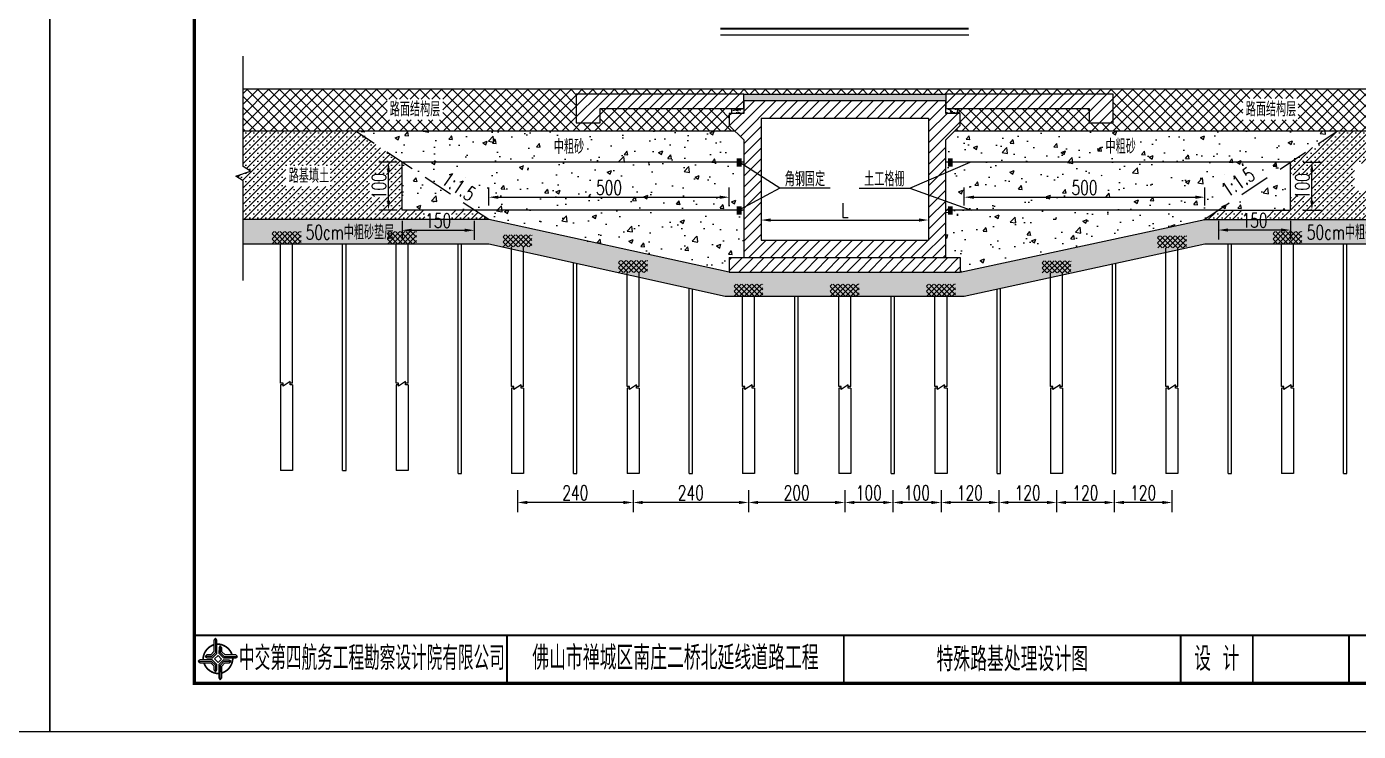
# Model space of a CAD drawing. Extents: x 216 to 3576, y 696 to 993.
# Drawn here: x 3151.2 to 3427.9, y 695.5 to 842.1 of the extents above; entities that cross this region are included whole.
import ezdxf
from ezdxf.enums import TextEntityAlignment as Align

# ---------------------------------------------------------------- set-up
doc = ezdxf.new("R2010")
doc.units = 0
doc.header["$LTSCALE"] = 5
doc.header["$PDMODE"] = 32
doc.header["$PDSIZE"] = 0.3
doc.linetypes.add('DASHED', pattern=[19.05, 12.7, -6.35])
doc.linetypes.add('RICAD_LTYPE1', pattern=[0])
doc.layers.get('0').update_dxf_attribs({"linetype": 'CONTINUOUS'})
doc.layers.get('DEFPOINTS').update_dxf_attribs({"linetype": 'RICAD_LTYPE1'})
for name, color, linetype in [('YOLLOW', 2, 'CONTINUOUS'), ('图框', 7, 'CONTINUOUS'), ('填充', 8, 'CONTINUOUS'), ('尺寸标注', 4, 'CONTINUOUS'), ('文字', 7, 'CONTINUOUS'), ('文字字符', 7, 'CONTINUOUS'), ('次轮廓', 7, 'CONTINUOUS'), ('结构', 7, 'CONTINUOUS'), ('钢筋', 1, 'CONTINUOUS')]:
    doc.layers.add(name, color=color, linetype=linetype)
doc.styles.get("Standard").update_dxf_attribs({"font": 'simplex1.shx', "width": 0.7, "bigfont": 'hztxt.shx'})
doc.dimstyles.new('比例1：100', dxfattribs={"dimtxt": 3, "dimasz": 2, "dimexe": 2, "dimexo": 1, "dimgap": 0.5, "dimtad": 1, "dimdec": 0, "dimlfac": 10, "dimzin": 13, "dimdsep": 46, "dimtxsty": 'Standard', "dimcen": -0.09, "dimclrd": 4, "dimclre": 4, "dimclrt": 7, "dimaunit": 1, "dimazin": 0, "dimtfac": 0.0005, "dimtdec": 0, "dimtix": 1, "dimtmove": 2, "dimatfit": 3, "dimfxl": 0, "dimtolj": 1, "dimtzin": 13, "dimarcsym": 0})
pattern_1 = [(37.5, (0, 11.8004), (-0.03200063, 0.97882647), [0, -0.77216, 0, -0.8636, 0, -0.8255]), (7.5, (0, 11.8004), (0.89904657, 1.4336502), [0, -0.41656, 0, -0.69596, 0, -0.2667]), (327.5, (-0.6248, 11.8004), (1.58198474, 0.00287437), [0, -0.254, 0, -0.9144, 0, -1.1938]), (317.5, (-0.6248, 11.8004), (1.5271129, 0.44585865), [0, -0.127, 0, -0.59944, 0, -0.6858])]
pattern_2 = [(45, (0, 11.8004), (-1.122532, 1.122532), [])]
pattern_3 = [(50, (0, 11.8004), (9.109233, -0.796954), [0.9525, -10.4775]), (355, (0, 11.8), (-1.762141, 9.552832), [0.762, -8.382]), (100.451, (0.759, 11.734), (7.347125, 8.755834), [0.8095, -8.9045]), (46.1842, (0, 14.34), (13.553952, -2.102116), [1.42875, -15.71625]), (96.6356, (1.13, 14.165), (11.87021, 12.37128), [1.21425, -13.35675]), (351.184, (0, 14.34), (11.87023, 12.371256), [1.143, -12.573]), (21, (1.27, 13.7054), (7.580744, -5.113276), [0.9525, -10.4775]), (326, (1.27, 13.705), (3.090101, 9.209398), [0.762, -8.382]), (71.4514, (1.902, 13.279), (10.670825, 4.096143), [0.8095, -8.9045]), (37.5, (0, 11.8004), (0.1544302, 4.227752), [0, -8.2804, 0, -8.509, 0, -8.41375]), (7.5, (0, 11.8004), (3.340983, 5.009029), [0, -4.8514, 0, -8.0899, 0, -3.20675]), (327.5, (-2.832, 11.8004), (6.7795298, -0.2864372), [0, -3.175, 0, -9.906, 0, -13.1445]), (317.5, (-4.102, 11.8004), (7.406459, 1.271325), [0, -4.1275, 0, -6.5786, 0, -9.3345])]
pattern_4 = [(45, (0, 11.8004), (-0.841899, 0.841899), []), (45, (0.8419, 11.8004), (-0.841899, 0.841899), [0, -1.190625])]

# ---------------------------------------------------------------- blocks, each defined once
blk = doc.blocks.new('series')
at = {"width": 0.75}
for tag, height, p in [('页码', 4, (-35, -19)), ('图名', 5, (-220, -282)), ('图号', 5, (-20, -282))]:
    blk.add_attdef(tag, text='', height=height, dxfattribs=at).set_placement(p, align=Align.MIDDLE_CENTER)
blk = doc.blocks.new('tb')
at = {"lineweight": -3}
h = blk.add_hatch(color=256, dxfattribs=at)
h.paths.add_polyline_path([(-1.23, -0.13), (-3.78, -0.14), (-4.14, -0.41), (-1.4, -0.44), (-0.56, -1.24), (-0.54, -2.62), (-0.27, -2.2), (-0.26, -1.06)])
h.paths.add_polyline_path([(0.13, -1.08), (0.14, -3.86), (0.41, -4.26), (0.44, -1.24), (1.25, -0.43), (2.66, -0.43), (2.26, -0.16), (1.07, -0.15)])
h.paths.add_polyline_path([(1.08, 0.3), (3.62, 0.3), (4.02, 0.56), (1.25, 0.57), (0.43, 1.39), (0.43, 2.8), (0.16, 2.41), (0.15, 1.24)])
h.paths.add_polyline_path([(-0.28, 1.21), (-0.28, 3.99), (-0.56, 4.39), (-0.57, 1.41), (-1.38, 0.6), (-2.74, 0.56), (-2.33, 0.3), (-1.2, 0.29)])
for p, q in [((-0.56, 4.39), (-0.57, 1.41)), ((0.43, 2.8), (0.43, 1.39)), ((-1.38, 0.6), (-2.74, 0.56)), ((-0.57, 1.41), (-1.38, 0.6)), ((0.43, 1.39), (1.25, 0.57)), ((1.25, 0.57), (4.02, 0.56)), ((-4.14, -0.41), (-1.4, -0.44)), ((-1.4, -0.44), (-0.56, -1.24)), ((-0.56, -1.24), (-0.54, -2.62)), ((0.41, -4.26), (0.44, -1.24)), ((0.44, -1.24), (1.25, -0.43)), ((1.25, -0.43), (2.66, -0.43))]:
    blk.add_line(p, q, dxfattribs=at)
at = {"lineweight": -3, "const_width": 0.35, "flags": 128}
for points in [[(-0.9, 3.02, 0.324167), (-3.16, -0.14)], [(2.88, 0.92, 0.324403), (-0.24, 3.15)], [(0.75, -2.86, 0.325418), (3.02, 0.26)], [(-2.98, -0.76, 0.322976), (0.14, -2.98)]]:
    blk.add_lwpolyline(points, format="xyb", dxfattribs=at)
at = {"lineweight": -3, "flags": 128}
for points in [[(-0.9, 3.99), (-0.9, 1.58), (-1.53, 0.91), (-2.34, 0.91), (-2.74, 0.56), (-2.33, 0.3), (-1.2, 0.29), (-0.28, 1.21), (-0.28, 3.99), (-0.56, 4.39)], [(3.62, 0.92), (1.43, 0.92), (0.77, 1.54), (0.77, 2.38), (0.43, 2.8), (0.16, 2.41), (0.15, 1.24), (1.08, 0.3), (3.62, 0.3), (4.02, 0.56)], [(-0.04, 0.77), (0.68, 0.04), (-0.04, -0.69), (-0.77, 0.05)], [(-3.73, -0.76), (-1.54, -0.76), (-0.89, -1.39), (-0.89, -2.21), (-0.54, -2.62), (-0.27, -2.2), (-0.26, -1.06), (-1.23, -0.13), (-3.78, -0.14), (-4.14, -0.41)], [(0.75, -3.85), (0.75, -1.43), (1.4, -0.78), (2.26, -0.78), (2.66, -0.43), (2.26, -0.16), (1.07, -0.15), (0.13, -1.08), (0.14, -3.86), (0.41, -4.26)]]:
    blk.add_lwpolyline(points, close=True, dxfattribs=at)
blk = doc.blocks.new('*D159')
at = {"layer": 'DEFPOINTS', "color": 0}
for p in [(3303.79, 805.01), (3338.59, 805.01), (3338.59, 801.88)]:
    blk.add_point(p, dxfattribs=at)
at = {"layer": '尺寸标注', "color": 4, "lineweight": -2}
for p, q in [((3303.79, 804.01), (3303.79, 799.88)), ((3338.59, 804.01), (3338.59, 799.88)), ((3305.79, 801.88), (3336.59, 801.88))]:
    blk.add_line(p, q, dxfattribs=at)
at = {"layer": '尺寸标注', "color": 4}
for points in [[(3305.79, 802.21), (3305.79, 801.54), (3303.79, 801.88)], [(3336.59, 802.21), (3336.59, 801.54), (3338.59, 801.88)]]:
    blk.add_solid(points, dxfattribs=at)
at = {"layer": '尺寸标注', "color": 7, "insert": (3321.19, 803.88), "char_height": 3, "attachment_point": 5}
blk.add_mtext('\\A1;L', dxfattribs=at)
blk = doc.blocks.new('*D160')
at = {"layer": 'DEFPOINTS', "color": 0}
for p in [(3415.44, 813.92), (3418.27, 813.92), (3415.44, 803.92)]:
    blk.add_point(p, dxfattribs=at)
at = {"layer": '尺寸标注', "color": 4, "lineweight": -2}
for p, q in [((3416.44, 813.92), (3420.27, 813.92)), ((3418.27, 805.92), (3418.27, 811.92)), ((3416.44, 803.92), (3420.27, 803.92))]:
    blk.add_line(p, q, dxfattribs=at)
at = {"layer": '尺寸标注', "color": 4}
for points in [[(3417.93, 811.92), (3418.6, 811.92), (3418.27, 813.92)], [(3417.93, 805.92), (3418.6, 805.92), (3418.27, 803.92)]]:
    blk.add_solid(points, dxfattribs=at)
at = {"layer": '尺寸标注', "color": 7, "insert": (3416.27, 808.92), "char_height": 3, "attachment_point": 5, "rotation": 90}
blk.add_mtext('\\A1;100', dxfattribs=at)
blk = doc.blocks.new('*D161')
at = {"layer": 'DEFPOINTS', "color": 0}
for p in [(3398.85, 802.74), (3413.85, 802.74), (3398.85, 799.8)]:
    blk.add_point(p, dxfattribs=at)
at = {"layer": '尺寸标注', "color": 4, "lineweight": -2}
for p, q in [((3398.85, 801.74), (3398.85, 797.8)), ((3413.85, 801.74), (3413.85, 797.8)), ((3411.85, 799.8), (3400.85, 799.8))]:
    blk.add_line(p, q, dxfattribs=at)
at = {"layer": '尺寸标注', "color": 4}
for points in [[(3400.85, 800.13), (3400.85, 799.47), (3398.85, 799.8)], [(3411.85, 800.13), (3411.85, 799.47), (3413.85, 799.8)]]:
    blk.add_solid(points, dxfattribs=at)
at = {"layer": '尺寸标注', "color": 7, "insert": (3406.35, 801.8), "char_height": 3, "attachment_point": 5}
blk.add_mtext('\\A1;150', dxfattribs=at)
blk = doc.blocks.new('*D162')
at = {"layer": 'DEFPOINTS', "color": 0}
for p in [(3226.37, 813.92), (3229.19, 813.92), (3229.19, 803.92)]:
    blk.add_point(p, dxfattribs=at)
at = {"layer": '尺寸标注', "color": 4, "lineweight": -2}
for p, q in [((3228.19, 813.92), (3224.37, 813.92)), ((3226.37, 805.92), (3226.37, 811.92)), ((3228.19, 803.92), (3224.37, 803.92))]:
    blk.add_line(p, q, dxfattribs=at)
at = {"layer": '尺寸标注', "color": 4}
for points in [[(3226.04, 811.92), (3226.7, 811.92), (3226.37, 813.92)], [(3226.04, 805.92), (3226.7, 805.92), (3226.37, 803.92)]]:
    blk.add_solid(points, dxfattribs=at)
at = {"layer": '尺寸标注', "color": 7, "insert": (3224.37, 808.92), "char_height": 3, "attachment_point": 5, "rotation": 90}
blk.add_mtext('\\A1;100', dxfattribs=at)
blk = doc.blocks.new('*D163')
at = {"layer": 'DEFPOINTS', "color": 0}
for p in [(3229.19, 802.69), (3244.19, 802.69), (3244.19, 799.75)]:
    blk.add_point(p, dxfattribs=at)
at = {"layer": '尺寸标注', "color": 4, "lineweight": -2}
for p, q in [((3229.19, 801.69), (3229.19, 797.75)), ((3244.19, 801.69), (3244.19, 797.75)), ((3231.19, 799.75), (3242.19, 799.75))]:
    blk.add_line(p, q, dxfattribs=at)
at = {"layer": '尺寸标注', "color": 4}
for points in [[(3231.19, 800.09), (3231.19, 799.42), (3229.19, 799.75)], [(3242.19, 800.09), (3242.19, 799.42), (3244.19, 799.75)]]:
    blk.add_solid(points, dxfattribs=at)
at = {"layer": '尺寸标注', "color": 7, "insert": (3236.69, 801.75), "char_height": 3, "attachment_point": 5}
blk.add_mtext('\\A1;150', dxfattribs=at)
blk = doc.blocks.new('*D164')
at = {"layer": 'DEFPOINTS', "color": 0}
for p in [(3297.19, 806.63), (3247.19, 803.92), (3297.19, 803.92)]:
    blk.add_point(p, dxfattribs=at)
at = {"layer": '尺寸标注', "color": 4, "lineweight": -2}
for p, q in [((3247.19, 804.92), (3247.19, 808.63)), ((3297.19, 804.92), (3297.19, 808.63)), ((3249.19, 806.63), (3295.19, 806.63))]:
    blk.add_line(p, q, dxfattribs=at)
at = {"layer": '尺寸标注', "color": 4}
for points in [[(3249.19, 806.96), (3249.19, 806.29), (3247.19, 806.63)], [(3295.19, 806.96), (3295.19, 806.29), (3297.19, 806.63)]]:
    blk.add_solid(points, dxfattribs=at)
at = {"layer": '尺寸标注', "color": 7, "insert": (3272.19, 808.63), "char_height": 3, "attachment_point": 5}
blk.add_mtext('\\A1;500', dxfattribs=at)
blk = doc.blocks.new('*D165')
at = {"layer": 'DEFPOINTS', "color": 0}
for p in [(3396.02, 806.63), (3346.02, 803.92), (3396.02, 803.92)]:
    blk.add_point(p, dxfattribs=at)
at = {"layer": '尺寸标注', "color": 4, "lineweight": -2}
for p, q in [((3346.02, 804.92), (3346.02, 808.63)), ((3396.02, 804.92), (3396.02, 808.63)), ((3348.02, 806.63), (3394.02, 806.63))]:
    blk.add_line(p, q, dxfattribs=at)
at = {"layer": '尺寸标注', "color": 4}
for points in [[(3348.02, 806.96), (3348.02, 806.29), (3346.02, 806.63)], [(3394.02, 806.96), (3394.02, 806.29), (3396.02, 806.63)]]:
    blk.add_solid(points, dxfattribs=at)
at = {"layer": '尺寸标注', "color": 7, "insert": (3371.02, 808.63), "char_height": 3, "attachment_point": 5}
blk.add_mtext('\\A1;500', dxfattribs=at)
blk = doc.blocks.new('*D166')
at = {"layer": 'DEFPOINTS', "color": 0}
for p in [(3301.19, 746.69), (3321.19, 746.69), (3301.19, 743.14)]:
    blk.add_point(p, dxfattribs=at)
at = {"layer": '尺寸标注', "color": 4, "lineweight": -2}
for p, q in [((3301.19, 745.69), (3301.19, 741.14)), ((3321.19, 745.69), (3321.19, 741.14)), ((3319.19, 743.14), (3303.19, 743.14))]:
    blk.add_line(p, q, dxfattribs=at)
at = {"layer": '尺寸标注', "color": 4}
for points in [[(3303.19, 743.47), (3303.19, 742.8), (3301.19, 743.14)], [(3319.19, 743.47), (3319.19, 742.8), (3321.19, 743.14)]]:
    blk.add_solid(points, dxfattribs=at)
at = {"layer": '尺寸标注', "color": 7, "insert": (3311.19, 745.14), "char_height": 3, "attachment_point": 5}
blk.add_mtext('\\A1;200', dxfattribs=at)
blk = doc.blocks.new('*D167')
at = {"layer": 'DEFPOINTS', "color": 0}
for p in [(3277.19, 746.69), (3301.19, 746.69), (3277.19, 743.14)]:
    blk.add_point(p, dxfattribs=at)
at = {"layer": '尺寸标注', "color": 4, "lineweight": -2}
for p, q in [((3277.19, 745.69), (3277.19, 741.14)), ((3301.19, 745.69), (3301.19, 741.14)), ((3299.19, 743.14), (3279.19, 743.14))]:
    blk.add_line(p, q, dxfattribs=at)
at = {"layer": '尺寸标注', "color": 4}
for points in [[(3279.19, 743.47), (3279.19, 742.8), (3277.19, 743.14)], [(3299.19, 743.47), (3299.19, 742.8), (3301.19, 743.14)]]:
    blk.add_solid(points, dxfattribs=at)
at = {"layer": '尺寸标注', "color": 7, "insert": (3289.19, 745.14), "char_height": 3, "attachment_point": 5}
blk.add_mtext('\\A1;240', dxfattribs=at)
blk = doc.blocks.new('*D168')
at = {"layer": 'DEFPOINTS', "color": 0}
for p in [(3331.19, 746.69), (3341.19, 746.69), (3331.19, 743.14)]:
    blk.add_point(p, dxfattribs=at)
at = {"layer": '尺寸标注', "color": 4, "lineweight": -2}
for p, q in [((3331.19, 745.69), (3331.19, 741.14)), ((3341.19, 745.69), (3341.19, 741.14)), ((3339.19, 743.14), (3333.19, 743.14))]:
    blk.add_line(p, q, dxfattribs=at)
at = {"layer": '尺寸标注', "color": 4}
for points in [[(3333.19, 743.47), (3333.19, 742.8), (3331.19, 743.14)], [(3339.19, 743.47), (3339.19, 742.8), (3341.19, 743.14)]]:
    blk.add_solid(points, dxfattribs=at)
at = {"layer": '尺寸标注', "color": 7, "insert": (3336.19, 745.14), "char_height": 3, "attachment_point": 5}
blk.add_mtext('\\A1;100', dxfattribs=at)
blk = doc.blocks.new('*D169')
at = {"layer": 'DEFPOINTS', "color": 0}
for p in [(3341.19, 746.69), (3353.19, 746.69), (3341.19, 743.14)]:
    blk.add_point(p, dxfattribs=at)
at = {"layer": '尺寸标注', "color": 4, "lineweight": -2}
for p, q in [((3341.19, 745.69), (3341.19, 741.14)), ((3353.19, 745.69), (3353.19, 741.14)), ((3351.19, 743.14), (3343.19, 743.14))]:
    blk.add_line(p, q, dxfattribs=at)
at = {"layer": '尺寸标注', "color": 4}
for points in [[(3343.19, 743.47), (3343.19, 742.8), (3341.19, 743.14)], [(3351.19, 743.47), (3351.19, 742.8), (3353.19, 743.14)]]:
    blk.add_solid(points, dxfattribs=at)
at = {"layer": '尺寸标注', "color": 7, "insert": (3347.19, 745.14), "char_height": 3, "attachment_point": 5}
blk.add_mtext('\\A1;120', dxfattribs=at)
blk = doc.blocks.new('*D170')
at = {"layer": 'DEFPOINTS', "color": 0}
for p in [(3365.19, 746.69), (3377.19, 746.69), (3365.19, 743.14)]:
    blk.add_point(p, dxfattribs=at)
at = {"layer": '尺寸标注', "color": 4, "lineweight": -2}
for p, q in [((3365.19, 745.69), (3365.19, 741.14)), ((3377.19, 745.69), (3377.19, 741.14)), ((3375.19, 743.14), (3367.19, 743.14))]:
    blk.add_line(p, q, dxfattribs=at)
at = {"layer": '尺寸标注', "color": 4}
for points in [[(3367.19, 743.47), (3367.19, 742.8), (3365.19, 743.14)], [(3375.19, 743.47), (3375.19, 742.8), (3377.19, 743.14)]]:
    blk.add_solid(points, dxfattribs=at)
at = {"layer": '尺寸标注', "color": 7, "insert": (3371.19, 745.14), "char_height": 3, "attachment_point": 5}
blk.add_mtext('\\A1;120', dxfattribs=at)
blk = doc.blocks.new('*D171')
at = {"layer": 'DEFPOINTS', "color": 0}
for p in [(3253.19, 746.69), (3277.19, 746.69), (3253.19, 743.14)]:
    blk.add_point(p, dxfattribs=at)
at = {"layer": '尺寸标注', "color": 4, "lineweight": -2}
for p, q in [((3253.19, 745.69), (3253.19, 741.14)), ((3277.19, 745.69), (3277.19, 741.14)), ((3275.19, 743.14), (3255.19, 743.14))]:
    blk.add_line(p, q, dxfattribs=at)
at = {"layer": '尺寸标注', "color": 4}
for points in [[(3255.19, 743.47), (3255.19, 742.8), (3253.19, 743.14)], [(3275.19, 743.47), (3275.19, 742.8), (3277.19, 743.14)]]:
    blk.add_solid(points, dxfattribs=at)
at = {"layer": '尺寸标注', "color": 7, "insert": (3265.19, 745.14), "char_height": 3, "attachment_point": 5}
blk.add_mtext('\\A1;240', dxfattribs=at)
blk = doc.blocks.new('*D177')
at = {"layer": 'DEFPOINTS', "color": 0}
for p in [(3321.19, 746.69), (3331.19, 746.69), (3321.19, 743.14)]:
    blk.add_point(p, dxfattribs=at)
at = {"layer": '尺寸标注', "color": 4, "lineweight": -2}
for p, q in [((3321.19, 745.69), (3321.19, 741.14)), ((3331.19, 745.69), (3331.19, 741.14)), ((3329.19, 743.14), (3323.19, 743.14))]:
    blk.add_line(p, q, dxfattribs=at)
at = {"layer": '尺寸标注', "color": 4}
for points in [[(3323.19, 743.47), (3323.19, 742.8), (3321.19, 743.14)], [(3329.19, 743.47), (3329.19, 742.8), (3331.19, 743.14)]]:
    blk.add_solid(points, dxfattribs=at)
at = {"layer": '尺寸标注', "color": 7, "insert": (3326.19, 745.14), "char_height": 3, "attachment_point": 5}
blk.add_mtext('\\A1;100', dxfattribs=at)
blk = doc.blocks.new('*D178')
at = {"layer": 'DEFPOINTS', "color": 0}
for p in [(3353.19, 746.69), (3365.19, 746.69), (3353.19, 743.14)]:
    blk.add_point(p, dxfattribs=at)
at = {"layer": '尺寸标注', "color": 4, "lineweight": -2}
for p, q in [((3353.19, 745.69), (3353.19, 741.14)), ((3365.19, 745.69), (3365.19, 741.14)), ((3363.19, 743.14), (3355.19, 743.14))]:
    blk.add_line(p, q, dxfattribs=at)
at = {"layer": '尺寸标注', "color": 4}
for points in [[(3355.19, 743.47), (3355.19, 742.8), (3353.19, 743.14)], [(3363.19, 743.47), (3363.19, 742.8), (3365.19, 743.14)]]:
    blk.add_solid(points, dxfattribs=at)
at = {"layer": '尺寸标注', "color": 7, "insert": (3359.19, 745.14), "char_height": 3, "attachment_point": 5}
blk.add_mtext('\\A1;120', dxfattribs=at)
blk = doc.blocks.new('*D179')
at = {"layer": 'DEFPOINTS', "color": 0}
for p in [(3377.19, 746.69), (3389.19, 746.69), (3377.19, 743.14)]:
    blk.add_point(p, dxfattribs=at)
at = {"layer": '尺寸标注', "color": 4, "lineweight": -2}
for p, q in [((3377.19, 745.69), (3377.19, 741.14)), ((3389.19, 745.69), (3389.19, 741.14)), ((3387.19, 743.14), (3379.19, 743.14))]:
    blk.add_line(p, q, dxfattribs=at)
at = {"layer": '尺寸标注', "color": 4}
for points in [[(3379.19, 743.47), (3379.19, 742.8), (3377.19, 743.14)], [(3387.19, 743.47), (3387.19, 742.8), (3389.19, 743.14)]]:
    blk.add_solid(points, dxfattribs=at)
at = {"layer": '尺寸标注', "color": 7, "insert": (3383.19, 745.14), "char_height": 3, "attachment_point": 5}
blk.add_mtext('\\A1;120', dxfattribs=at)
blk = doc.blocks.new('123')
at = {"color": 7}
blk.add_lwpolyline([(635.99, 695.53), (635.99, 992.53), (215.99, 992.53), (215.99, 695.53)], close=True, dxfattribs=at)

msp = doc.modelspace()

# ---------------------------------------------------------------- hatches: boundary and pattern name
h = msp.add_hatch()
h.set_pattern_fill('AR-SAND', color=256, style=0)
h.set_pattern_definition([(37.5, (-420, 186.8454), (-0.06299336, 1.9268238), [0, -1.52, 0, -1.7, 0, -1.625]), (7.5, (-420, 186.8454), (1.7697767, 2.822146), [0, -0.82, 0, -1.37, 0, -0.525]), (327.5, (-421.23, 186.8454), (3.11414186, 0.00565905), [0, -0.5, 0, -1.8, 0, -2.35]), (317.5, (-421.23, 186.8454), (3.0061266, 0.8776756), [0, -0.25, 0, -1.18, 0, -1.35])])
h.paths.add_polyline_path([(3196.18064, 801.96452), (3196.18064, 796.96452), (3247.18657, 796.96452), (3296.35376, 786.06883), (3346.01939, 786.06883), (3396.01939, 796.96452), (3446.1925, 796.96452), (3446.1925, 801.96452), (3396.01939, 801.96452), (3345.18657, 791.06883), (3297.18657, 791.06883), (3247.18657, 801.96452)])
at = {"layer": 'YOLLOW'}
h = msp.add_hatch(dxfattribs=at)
h.set_pattern_fill('ANSI31', color=256, scale=0.5, style=0)
h.set_pattern_definition(pattern_2)
h.paths.add_polyline_path([(3265.38657, 828.06883), (3265.38657, 822.06883), (3270.38657, 822.06883), (3270.38657, 825.06883), (3300.18657, 825.06883), (3300.18657, 828.06883)])
h = msp.add_hatch(dxfattribs=at)
h.set_pattern_fill('ANSI31', color=256, scale=0.5, style=0)
h.set_pattern_definition(pattern_2)
h.paths.add_polyline_path([(3342.18657, 828.06883), (3342.18657, 825.06883), (3371.98657, 825.06883), (3371.98657, 822.06883), (3376.98657, 822.06883), (3376.98657, 828.06883)])
h = msp.add_hatch(dxfattribs=at)
h.set_pattern_fill('ANSI31', color=256, scale=0.5, style=0)
h.set_pattern_definition(pattern_2)
h.paths.add_polyline_path([(3300.18657, 826.66883), (3300.18657, 824.06883), (3297.18657, 824.06883), (3297.18657, 821.56883), (3300.18657, 818.56883), (3300.18657, 794.06883), (3342.18657, 794.06883), (3342.18657, 818.56883), (3345.18657, 821.56883), (3345.18657, 824.06883), (3342.18657, 824.06883), (3342.18657, 826.66883)])
h.paths.add_polyline_path([(3303.78657, 823.06883), (3338.58657, 823.06883), (3338.58657, 797.66883), (3303.78657, 797.66883)], flags=16)
h = msp.add_hatch(dxfattribs=at)
h.set_pattern_fill('ANSI31', color=256, scale=0.5, style=0)
h.set_pattern_definition([(45, (3156.9203, 711.6613), (-1.122532, 1.122532), [])])
h.paths.add_polyline_path([(3297.18657, 794.06883), (3297.18657, 791.06883), (3345.18657, 791.06883), (3345.18657, 794.06883)])
at = {"layer": '填充'}
h = msp.add_hatch(dxfattribs=at)
h.set_pattern_fill('ANSI37', color=256, scale=0.5, style=0)
h.set_pattern_definition([(45, (0, 11.8004), (-1.122532, 1.122532), []), (135, (0, 11.8004), (-1.122532, -1.122532), [])])
h.paths.add_polyline_path([(3196.18064, 820.36883), (3298.38657, 820.36883), (3297.18657, 821.56883), (3297.18657, 824.06883), (3297.68657, 824.06883), (3297.68657, 825.06883), (3270.38657, 825.06883), (3270.38657, 822.06883), (3265.38657, 822.06883), (3265.38657, 828.06883), (3376.98657, 828.06883), (3376.98657, 822.06883), (3371.98657, 822.06883), (3371.98657, 825.06883), (3344.68657, 825.06883), (3344.68657, 824.06883), (3345.18657, 824.06883), (3345.18657, 821.56883), (3343.98657, 820.36883), (3446.1925, 820.36883), (3446.1925, 829.06883), (3196.18064, 829.06883)])
h.paths.add_polyline_path([(3226.09297, 827.0107), (3237.65686, 827.0107), (3237.65686, 822.707), (3226.09297, 822.707)], flags=16)
h.paths.add_polyline_path([(3403.93181, 827.13364), (3415.43589, 827.13364), (3415.43589, 822.71258), (3403.93181, 822.71258)], flags=16)
h = msp.add_hatch(dxfattribs=at)
h.set_pattern_fill('AR-SAND', color=100, scale=0.02, style=0)
h.set_pattern_definition(pattern_1)
h.paths.add_polyline_path([(3300.18657, 828.06883), (3342.18657, 828.06883), (3342.18657, 826.66883), (3300.18657, 826.66883)])
h = msp.add_hatch(dxfattribs=at)
h.set_pattern_fill('AR-SAND', color=100, scale=0.02, style=0)
h.set_pattern_definition(pattern_1)
h.paths.add_polyline_path([(3297.68657, 825.06883), (3300.18657, 825.06883), (3300.18657, 824.06883), (3297.68657, 824.06883)])
h = msp.add_hatch(dxfattribs=at)
h.set_pattern_fill('AR-SAND', color=100, scale=0.02, style=0)
h.set_pattern_definition(pattern_1)
h.paths.add_polyline_path([(3342.18657, 825.06883), (3344.68657, 825.06883), (3344.68657, 824.06883), (3342.18657, 824.06883)])
h = msp.add_hatch(dxfattribs=at)
h.set_pattern_fill('SACNCR', color=256, scale=0.5, style=0)
h.set_pattern_definition(pattern_4)
h.paths.add_polyline_path([(3196.18064, 820.36883), (3196.18064, 813.04218), (3197.68814, 812.03718), (3194.67314, 811.03218), (3196.18064, 810.02718), (3196.18064, 801.96452), (3233.94121, 801.96452), (3233.94121, 803.92302), (3239.46253, 803.92302), (3239.46253, 801.96452), (3247.18657, 801.96452), (3244.23942, 803.92302), (3229.19142, 803.92302), (3229.19142, 813.92302), (3219.49177, 820.36883)])
h.paths.add_polyline_path([(3205.02718, 813.26045), (3214.34127, 813.26045), (3214.34127, 808.88998), (3205.02718, 808.88998)], flags=16)
h.paths.add_polyline_path([(3226.36999, 811.36751), (3222.41718, 811.36751), (3222.41718, 806.57992), (3226.36999, 806.57992)], flags=16)
h = msp.add_hatch(dxfattribs=at)
h.set_pattern_fill('AR-CONC', color=256, scale=0.05, style=0)
h.set_pattern_definition(pattern_3)
h.paths.add_polyline_path([(3219.49177, 820.36883), (3229.19142, 813.92302), (3229.19142, 803.92302), (3244.19142, 803.92302), (3247.18657, 801.96452), (3297.18657, 791.06883), (3297.18657, 794.06883), (3300.18657, 794.06883), (3300.18657, 818.56883), (3298.38657, 820.36883)])
h.paths.add_polyline_path([(3242.0805, 805.3577), (3235.94634, 809.4341), (3238.42699, 813.16699), (3244.56116, 809.09059)], flags=16)
h.paths.add_polyline_path([(3260.20587, 819.29494), (3267.70442, 819.29494), (3267.70442, 814.90482), (3260.20587, 814.90482)], flags=16)
h.paths.add_polyline_path([(3268.39141, 806.6254), (3275.93631, 806.6254), (3275.93631, 811.02568), (3268.39141, 811.02568)], flags=16)
h = msp.add_hatch(dxfattribs=at)
h.set_pattern_fill('AR-CONC', color=256, scale=0.05, style=0)
h.set_pattern_definition(pattern_3)
h.paths.add_polyline_path([(3342.18657, 818.56883), (3342.18657, 794.06883), (3345.18657, 794.06883), (3345.18657, 791.06883), (3395.77241, 801.91158), (3398.79923, 803.92302), (3413.79923, 803.92302), (3413.80736, 813.89652), (3423.54688, 820.36883), (3343.98657, 820.36883)])
h.paths.add_polyline_path([(3400.49651, 805.05093), (3406.63067, 809.12733), (3404.15002, 812.86021), (3398.01585, 808.78382)], flags=16)
h.paths.add_polyline_path([(3367.29655, 806.6254), (3374.66166, 806.6254), (3374.66166, 811.10737), (3367.29655, 811.10737)], flags=16)
h.paths.add_polyline_path([(3375.06694, 819.42905), (3382.1147, 819.42905), (3382.1147, 815.07956), (3375.06694, 815.07956)], flags=16)
h = msp.add_hatch(dxfattribs=at)
h.set_pattern_fill('SACNCR', color=256, scale=0.5, style=0)
h.set_pattern_definition(pattern_4)
h.paths.add_polyline_path([(3396.01939, 801.96452), (3403.80609, 801.96452), (3403.80609, 803.92302), (3408.9402, 803.92302), (3408.9402, 801.96452), (3446.1925, 801.96452), (3446.1925, 810.02718), (3447.7, 811.03218), (3444.685, 812.03718), (3446.1925, 813.04218), (3446.1925, 820.36883), (3423.54688, 820.36883), (3413.79923, 813.89112), (3413.79923, 803.92302), (3398.79923, 803.92302)])
h.paths.add_polyline_path([(3427.10031, 813.63862), (3437.26205, 813.63862), (3437.26205, 807.94023), (3427.10031, 807.94023)], flags=16)
h.paths.add_polyline_path([(3418.26607, 806.86522), (3413.84723, 806.86522), (3413.84723, 811.19876), (3418.26607, 811.19876)], flags=16)
at = {"layer": '尺寸标注'}
h = msp.add_hatch(dxfattribs=at)
h.set_pattern_fill('ANSI37', color=8, scale=6, style=0)
h.set_pattern_definition([(45, (1687.5304, 176.4102), (-0.5303301, 0.5303301), []), (135, (1687.5304, 176.4102), (-0.5303301, -0.5303301), [])])
h.paths.add_polyline_path([(3202.18657, 799.46452), (3202.18657, 796.96452), (3208.18657, 796.96452), (3208.18657, 799.46452)])
h = msp.add_hatch(dxfattribs=at)
h.set_pattern_fill('ANSI37', color=8, scale=6, style=0)
h.set_pattern_definition([(45, (1711.5304, 176.4102), (-0.5303301, 0.5303301), []), (135, (1711.5304, 176.4102), (-0.5303301, -0.5303301), [])])
h.paths.add_polyline_path([(3226.18657, 799.46452), (3226.18657, 796.96452), (3232.18657, 796.96452), (3232.18657, 799.46452)])
h = msp.add_hatch(dxfattribs=at)
h.set_pattern_fill('ANSI37', color=8, scale=6, style=0)
h.set_pattern_definition([(45, (1735.5304, 175.7454), (-0.5303301, 0.5303301), []), (135, (1735.5304, 175.7454), (-0.5303301, -0.5303301), [])])
h.paths.add_polyline_path([(3250.18657, 798.7997), (3250.18657, 796.2997), (3256.18657, 796.2997), (3256.18657, 798.7997)])
h = msp.add_hatch(dxfattribs=at)
h.set_pattern_fill('ANSI37', color=8, scale=6, style=0)
h.set_pattern_definition([(45, (1871.5304, 175.575), (-0.5303301, 0.5303301), []), (135, (1871.5304, 175.575), (-0.5303301, -0.5303301), [])])
h.paths.add_polyline_path([(3386.18657, 798.62929), (3386.18657, 796.12929), (3392.18657, 796.12929), (3392.18657, 798.62929)])
h = msp.add_hatch(dxfattribs=at)
h.set_pattern_fill('ANSI37', color=8, scale=6, style=0)
h.set_pattern_definition([(45, (1895.5304, 176.4102), (-0.5303301, 0.5303301), []), (135, (1895.5304, 176.4102), (-0.5303301, -0.5303301), [])])
h.paths.add_polyline_path([(3410.18657, 799.46452), (3410.18657, 796.96452), (3416.18657, 796.96452), (3416.18657, 799.46452)])
h = msp.add_hatch(dxfattribs=at)
h.set_pattern_fill('ANSI37', color=8, scale=6, style=0)
h.set_pattern_definition([(45, (1759.5304, 170.4269), (-0.5303301, 0.5303301), []), (135, (1759.5304, 170.4269), (-0.5303301, -0.5303301), [])])
h.paths.add_polyline_path([(3274.18657, 793.48118), (3274.18657, 790.98118), (3280.18657, 790.98118), (3280.18657, 793.48118)])
h = msp.add_hatch(dxfattribs=at)
h.set_pattern_fill('ANSI37', color=8, scale=6, style=0)
h.set_pattern_definition([(45, (1847.5304, 170.34505), (-0.5303301, 0.5303301), []), (135, (1847.5304, 170.34505), (-0.5303301, -0.5303301), [])])
h.paths.add_polyline_path([(3362.18657, 793.39936), (3362.18657, 790.89936), (3368.18657, 790.89936), (3368.18657, 793.39936)])
h = msp.add_hatch(dxfattribs=at)
h.set_pattern_fill('ANSI37', color=8, scale=6, style=0)
h.set_pattern_definition([(45, (1783.5304, 165.5145), (-0.5303301, 0.5303301), []), (135, (1783.5304, 165.5145), (-0.5303301, -0.5303301), [])])
h.paths.add_polyline_path([(3298.18657, 788.56883), (3298.18657, 786.06883), (3304.18657, 786.06883), (3304.18657, 788.56883)])
h = msp.add_hatch(dxfattribs=at)
h.set_pattern_fill('ANSI37', color=8, scale=6, style=0)
h.set_pattern_definition([(45, (1803.5304, 165.5145), (-0.5303301, 0.5303301), []), (135, (1803.5304, 165.5145), (-0.5303301, -0.5303301), [])])
h.paths.add_polyline_path([(3318.18657, 788.56883), (3318.18657, 786.06883), (3324.18657, 786.06883), (3324.18657, 788.56883)])
h = msp.add_hatch(dxfattribs=at)
h.set_pattern_fill('ANSI37', color=8, scale=6, style=0)
h.set_pattern_definition([(45, (1823.5304, 165.5145), (-0.5303301, 0.5303301), []), (135, (1823.5304, 165.5145), (-0.5303301, -0.5303301), [])])
h.paths.add_polyline_path([(3338.18657, 788.56883), (3338.18657, 786.06883), (3344.18657, 786.06883), (3344.18657, 788.56883)])

# ---------------------------------------------------------------- linework, layer by layer
at = {"color": 2}
for p, q in [((3196.18064, 813.04218), (3196.18064, 835.97072)), ((3194.67314, 811.03218), (3197.68814, 812.03718)), ((3196.18064, 810.02718), (3194.67314, 811.03218)), ((3197.68814, 812.03718), (3196.18064, 813.04218)), ((3196.18064, 789.31797), (3196.18064, 810.02718))]:
    msp.add_line(p, q, dxfattribs=at)
at = {"layer": 'YOLLOW', "const_width": 1}
for points in [[(3299.2567, 812.97718), (3299.2567, 814.71985)], [(3343.11645, 812.97718), (3343.11645, 814.71985)], [(3299.2567, 802.97718), (3299.2567, 804.71985)], [(3343.11645, 802.97718), (3343.11645, 804.71985)]]:
    msp.add_lwpolyline(points, dxfattribs=at)
at = {"layer": '图框'}
for points, const_width in [([(3565.99162, 982.52876), (3185.99162, 982.52876), (3185.99162, 705.52876), (3565.99162, 705.52876), (3565.99162, 982.52876)], 0.7), ([(3185.99162, 715.52876), (3565.99162, 715.52876)], 0.4), ([(3250.99162, 715.52876), (3250.99162, 705.52876)], 0.4), ([(3320.99162, 705.52876), (3320.99162, 715.52876)], 0.4), ([(3390.99162, 705.52876), (3390.99162, 715.52876)], 0.4), ([(3405.99162, 705.52876), (3405.99162, 715.52876)], 0.4), ([(3425.99162, 705.52876), (3425.99162, 715.52876)], 0.4)]:
    msp.add_lwpolyline(points, dxfattribs=dict(at, const_width=const_width))
at = {"layer": '尺寸标注'}
for p, q in [((3307.68882, 808.49175), (3299.27294, 813.92302)), ((3334.68432, 808.49175), (3347.27524, 813.92302))]:
    msp.add_line(p, q, dxfattribs=at)
at = {"layer": '尺寸标注', "color": 2, "lineweight": 0}
msp.add_line((3342.18657, 804.6134), (3342.18657, 800.77113), dxfattribs=at)
at = {"layer": '尺寸标注', "color": 2}
for p, q in [((3204.44618, 767.95786), (3203.93692, 767.95786)), ((3204.44618, 767.60727), (3203.93692, 767.60727)), ((3206.43622, 767.95786), (3205.92696, 767.95786)), ((3206.43622, 767.60727), (3205.92696, 767.60727)), ((3228.44618, 767.95786), (3227.93692, 767.95786)), ((3228.44618, 767.60727), (3227.93692, 767.60727)), ((3230.43622, 767.95786), (3229.92696, 767.95786)), ((3230.43622, 767.60727), (3229.92696, 767.60727)), ((3252.44618, 767.29305), (3251.93692, 767.29305)), ((3252.44618, 766.94246), (3251.93692, 766.94246)), ((3254.43622, 767.29305), (3253.92696, 767.29305)), ((3254.43622, 766.94246), (3253.92696, 766.94246)), ((3276.44618, 767.29305), (3275.93692, 767.29305)), ((3276.44618, 766.94246), (3275.93692, 766.94246)), ((3278.43622, 767.29305), (3277.92696, 767.29305)), ((3278.43622, 766.94246), (3277.92696, 766.94246)), ((3300.44618, 767.29305), (3299.93692, 767.29305)), ((3300.44618, 766.94246), (3299.93692, 766.94246)), ((3302.43622, 767.29305), (3301.92696, 767.29305)), ((3302.43622, 766.94246), (3301.92696, 766.94246)), ((3320.44618, 767.29305), (3319.93692, 767.29305)), ((3320.44618, 766.94246), (3319.93692, 766.94246)), ((3322.43622, 767.29305), (3321.92696, 767.29305)), ((3322.43622, 766.94246), (3321.92696, 766.94246)), ((3340.44618, 767.29305), (3339.93692, 767.29305)), ((3340.44618, 766.94246), (3339.93692, 766.94246)), ((3342.43622, 767.29305), (3341.92696, 767.29305)), ((3342.43622, 766.94246), (3341.92696, 766.94246)), ((3364.44618, 767.29305), (3363.93692, 767.29305)), ((3364.44618, 766.94246), (3363.93692, 766.94246)), ((3366.43622, 767.29305), (3365.92696, 767.29305)), ((3366.43622, 766.94246), (3365.92696, 766.94246)), ((3388.44618, 767.29305), (3387.93692, 767.29305)), ((3388.44618, 766.94246), (3387.93692, 766.94246)), ((3390.43622, 767.29305), (3389.92696, 767.29305)), ((3390.43622, 766.94246), (3389.92696, 766.94246)), ((3412.44618, 767.29305), (3411.93692, 767.29305)), ((3412.44618, 766.94246), (3411.93692, 766.94246)), ((3414.43622, 767.29305), (3413.92696, 767.29305)), ((3414.43622, 766.94246), (3413.92696, 766.94246))]:
    msp.add_line(p, q, dxfattribs=at)
at = {"layer": '尺寸标注'}
for points in [[(3318.18062, 808.49175), (3307.68882, 808.49175), (3299.19333, 803.92302)], [(3324.19252, 808.49175), (3334.68432, 808.49175), (3347.48565, 803.92302)]]:
    msp.add_lwpolyline(points, dxfattribs=at)
at = {"layer": '尺寸标注', "color": 2}
for points in [[(3205.92696, 767.60727), (3205.92696, 768.29487), (3204.44618, 767.29487), (3204.44618, 767.95786)], [(3229.92696, 767.60727), (3229.92696, 768.29487), (3228.44618, 767.29487), (3228.44618, 767.95786)], [(3253.92696, 766.94246), (3253.92696, 767.63006), (3252.44618, 766.63006), (3252.44618, 767.29305)], [(3277.92696, 766.94246), (3277.92696, 767.63006), (3276.44618, 766.63006), (3276.44618, 767.29305)], [(3301.92696, 766.94246), (3301.92696, 767.63006), (3300.44618, 766.63006), (3300.44618, 767.29305)], [(3321.92696, 766.94246), (3321.92696, 767.63006), (3320.44618, 766.63006), (3320.44618, 767.29305)], [(3341.92696, 766.94246), (3341.92696, 767.63006), (3340.44618, 766.63006), (3340.44618, 767.29305)], [(3365.92696, 766.94246), (3365.92696, 767.63006), (3364.44618, 766.63006), (3364.44618, 767.29305)], [(3389.92696, 766.94246), (3389.92696, 767.63006), (3388.44618, 766.63006), (3388.44618, 767.29305)], [(3413.92696, 766.94246), (3413.92696, 767.63006), (3412.44618, 766.63006), (3412.44618, 767.29305)]]:
    msp.add_lwpolyline(points, dxfattribs=at)
at = {"layer": '文字'}
msp.add_line((3295.35374, 840.40296), (3346.96143, 840.40296), dxfattribs=at)
at = {"layer": '文字', "const_width": 0.4}
msp.add_lwpolyline([(3295.35374, 841.70296), (3346.96143, 841.70296)], dxfattribs=at)
at = {"layer": '文字'}
for points in [[(3244.19142, 803.92302), (3229.19142, 803.92302), (3229.19142, 813.92302)], [(3398.79923, 803.92302), (3413.79923, 803.92302), (3413.79923, 813.92302)]]:
    msp.add_lwpolyline(points, dxfattribs=at)
at = {"layer": '次轮廓'}
for p, q in [((3216.83657, 749.80323), (3216.83657, 796.96452)), ((3217.53657, 749.80323), (3217.53657, 796.96452)), ((3240.83657, 749.13841), (3240.83657, 796.96452)), ((3241.53657, 749.13841), (3241.53657, 796.96452)), ((3400.83657, 749.13841), (3400.83657, 796.96452)), ((3401.53657, 749.13841), (3401.53657, 796.96452)), ((3424.83657, 749.13841), (3424.83657, 796.96452)), ((3425.53657, 749.13841), (3425.53657, 796.96452)), ((3264.83657, 749.13841), (3264.83657, 793.05319)), ((3265.53657, 749.13841), (3265.53657, 792.89807)), ((3376.83657, 749.13841), (3376.83657, 792.78432)), ((3377.53657, 749.13841), (3377.53657, 792.93686)), ((3288.83657, 749.13841), (3288.83657, 787.73467)), ((3289.53657, 749.13841), (3289.53657, 787.57955)), ((3310.83657, 749.13841), (3310.83657, 786.06883)), ((3311.53657, 749.13841), (3311.53657, 786.06883)), ((3330.83657, 749.13841), (3330.83657, 786.06883)), ((3331.53657, 749.13841), (3331.53657, 786.06883)), ((3352.83657, 749.13841), (3352.83657, 787.55438)), ((3353.53657, 749.13841), (3353.53657, 787.70692)), ((3216.83657, 749.80323), (3217.53657, 749.80323)), ((3240.83657, 749.13841), (3241.53657, 749.13841)), ((3264.83657, 749.13841), (3265.53657, 749.13841)), ((3288.83657, 749.13841), (3289.53657, 749.13841)), ((3310.83657, 749.13841), (3311.53657, 749.13841)), ((3330.83657, 749.13841), (3331.53657, 749.13841)), ((3352.83657, 749.13841), (3353.53657, 749.13841)), ((3376.83657, 749.13841), (3377.53657, 749.13841)), ((3400.83657, 749.13841), (3401.53657, 749.13841)), ((3424.83657, 749.13841), (3425.53657, 749.13841))]:
    msp.add_line(p, q, dxfattribs=at)
at = {"layer": '结构'}
for p, q in [((3446.1925, 829.06883), (3196.18064, 829.06883)), ((3300.18657, 828.06883), (3342.18657, 828.06883)), ((3297.68657, 824.06883), (3297.68657, 825.06883)), ((3344.68657, 824.06883), (3344.68657, 825.06883)), ((3303.78657, 823.06883), (3303.78657, 797.66883)), ((3303.78657, 823.06883), (3338.58657, 823.06883)), ((3338.58657, 823.06883), (3338.58657, 797.66883)), ((3298.38657, 820.36883), (3196.18064, 820.36883)), ((3446.1925, 820.36883), (3343.98657, 820.36883)), ((3303.78657, 797.66883), (3338.58657, 797.66883)), ((3297.18657, 794.06883), (3297.18657, 791.06883)), ((3297.18657, 794.06883), (3345.18657, 794.06883)), ((3345.18657, 794.06883), (3345.18657, 791.06883)), ((3297.18657, 791.06883), (3345.18657, 791.06883))]:
    msp.add_line(p, q, dxfattribs=at)
at = {"layer": '结构', "linetype": 'DASHED', "ltscale": 0.1}
for p, q in [((3247.18657, 801.96452), (3219.49177, 820.36883)), ((3395.77241, 801.91158), (3423.54688, 820.36883))]:
    msp.add_line(p, q, dxfattribs=at)
at = {"layer": '结构', "color": 1, "linetype": 'DASHED', "ltscale": 5}
for p, q in [((3203.93692, 767.95786), (3203.93692, 796.96452)), ((3206.43622, 767.95786), (3206.43622, 796.96452)), ((3227.93692, 767.95786), (3227.93692, 796.96452)), ((3230.43622, 767.95786), (3230.43622, 796.96452)), ((3251.93692, 767.29305), (3251.93692, 796.2997)), ((3254.43622, 767.29305), (3254.43622, 796.2997)), ((3387.93692, 767.29305), (3387.93692, 796.12929)), ((3390.43622, 767.29305), (3390.43622, 796.12929)), ((3411.93692, 767.29305), (3411.93692, 796.96452)), ((3414.43622, 767.29305), (3414.43622, 796.96452)), ((3275.93692, 767.29305), (3275.93692, 790.98118)), ((3278.43622, 767.29305), (3278.43622, 790.98118)), ((3363.93692, 767.29305), (3363.93692, 790.89936)), ((3366.43622, 767.29305), (3366.43622, 790.89936)), ((3299.93692, 767.29305), (3299.93692, 786.06883)), ((3302.43622, 767.29305), (3302.43622, 786.06883)), ((3319.93692, 767.29305), (3319.93692, 786.06883)), ((3322.43622, 767.29305), (3322.43622, 786.06883)), ((3339.93692, 767.29305), (3339.93692, 786.06883)), ((3342.43622, 767.29305), (3342.43622, 786.06883)), ((3203.93692, 767.60727), (3203.93692, 749.80323)), ((3206.43622, 767.60727), (3206.43622, 749.80323)), ((3227.93692, 767.60727), (3227.93692, 749.80323)), ((3230.43622, 767.60727), (3230.43622, 749.80323)), ((3251.93692, 766.94246), (3251.93692, 749.13841)), ((3254.43622, 766.94246), (3254.43622, 749.13841)), ((3275.93692, 766.94246), (3275.93692, 749.13841)), ((3278.43622, 766.94246), (3278.43622, 749.13841)), ((3299.93692, 766.94246), (3299.93692, 749.13841)), ((3302.43622, 766.94246), (3302.43622, 749.13841)), ((3319.93692, 766.94246), (3319.93692, 749.13841)), ((3322.43622, 766.94246), (3322.43622, 749.13841)), ((3339.93692, 766.94246), (3339.93692, 749.13841)), ((3342.43622, 766.94246), (3342.43622, 749.13841)), ((3363.93692, 766.94246), (3363.93692, 749.13841)), ((3366.43622, 766.94246), (3366.43622, 749.13841)), ((3387.93692, 766.94246), (3387.93692, 749.13841)), ((3390.43622, 766.94246), (3390.43622, 749.13841)), ((3411.93692, 766.94246), (3411.93692, 749.13841)), ((3414.43622, 766.94246), (3414.43622, 749.13841)), ((3206.43622, 749.80323), (3203.93692, 749.80323)), ((3230.43622, 749.80323), (3227.93692, 749.80323)), ((3254.43622, 749.13841), (3251.93692, 749.13841)), ((3278.43622, 749.13841), (3275.93692, 749.13841)), ((3302.43622, 749.13841), (3299.93692, 749.13841)), ((3322.43622, 749.13841), (3319.93692, 749.13841)), ((3342.43622, 749.13841), (3339.93692, 749.13841)), ((3366.43622, 749.13841), (3363.93692, 749.13841)), ((3390.43622, 749.13841), (3387.93692, 749.13841)), ((3414.43622, 749.13841), (3411.93692, 749.13841))]:
    msp.add_line(p, q, dxfattribs=at)
at = {"layer": '结构'}
for points in [[(3300.18657, 828.06883), (3265.38657, 828.06883), (3265.38657, 825.06883), (3265.38657, 822.06883), (3270.38657, 822.06883), (3270.38657, 825.06883), (3300.18657, 825.06883)], [(3371.98657, 825.06883), (3371.98657, 822.06883), (3376.98657, 822.06883), (3376.98657, 825.06883), (3376.98657, 828.06883), (3342.18657, 828.06883), (3342.18657, 825.06883)]]:
    msp.add_lwpolyline(points, close=True, dxfattribs=at)
for points in [[(3342.18657, 794.06883), (3342.18657, 818.56883), (3345.18657, 821.56883), (3345.18657, 824.06883), (3342.18657, 824.06883), (3342.18657, 826.66883), (3300.18657, 826.66883), (3300.18657, 824.06883), (3297.18657, 824.06883), (3297.18657, 821.56883), (3300.18657, 818.56883), (3300.18657, 794.06883)], [(3297.18657, 791.06883), (3247.18657, 801.96452), (3196.18064, 801.96452)], [(3345.18657, 791.06883), (3396.01939, 801.96452), (3446.1925, 801.96452)], [(3196.18064, 796.96452), (3247.18657, 796.96452), (3296.35376, 786.06883), (3346.01939, 786.06883), (3396.01939, 796.96452), (3446.1925, 796.96452)]]:
    msp.add_lwpolyline(points, dxfattribs=at)
at = {"layer": '钢筋'}
for p, q in [((3300.18657, 813.92302), (3229.19142, 813.92302)), ((3413.84723, 813.92302), (3342.18657, 813.92302)), ((3300.18657, 803.92302), (3244.23942, 803.92302)), ((3398.79923, 803.92302), (3342.18657, 803.92302))]:
    msp.add_line(p, q, dxfattribs=at)

# ---------------------------------------------------------------- block references
at = {"layer": '图框'}
ref = msp.add_blockref('series', (3575.99162, 992.52876), dxfattribs=at)
ref.add_attrib('页码', '第  8  页     共  8  页', dxfattribs={"layer": '0', "height": 4, "width": 0.7}).set_placement((3540.99162, 973.52876), align=Align.MIDDLE_CENTER)
ref.add_attrib('图名', '特殊路基处理设计图', dxfattribs={"layer": '0', "height": 5, "width": 0.7}).set_placement((3355.99162, 710.52876), align=Align.MIDDLE_CENTER)
ref.add_attrib('图号', 'S3-17', dxfattribs={"layer": '0', "height": 5, "width": 0.7}).set_placement((3555.99162, 710.52876), align=Align.MIDDLE_CENTER)
at = {"layer": '图框', "lineweight": -3}
msp.add_blockref('tb', (3190.98735, 710.5341), dxfattribs=at)
at = {"layer": '尺寸标注'}
for p in [(2520, 0), (2940, 0)]:
    msp.add_blockref('123', p, dxfattribs=at)

# ---------------------------------------------------------------- texts
at = {"layer": '图框'}
for s, width, p in [('中交第四航务工程勘察设计院有限公司', 0.65, (3222.92246, 710.7772)), ('佛山市禅城区南庄二桥北延线道路工程', 0.7, (3285.99162, 710.84346)), ('设 计', 0.7, (3398.49238, 710.62335))]:
    msp.add_text(s, height=5, dxfattribs=dict(at, width=width)).set_placement(p, align=Align.MIDDLE_CENTER)
at = {"layer": '文字', "width": 0.7}
for s, p in [('路面结构层', (3226.62928, 823.43176)), ('路面结构层', (3404.51088, 823.43176)), ('中粗砂', (3260.72536, 815.63717)), ('中粗砂', (3375.36061, 815.68067)), ('路基填土', (3205.63008, 809.60368)), ('角钢固定', (3308.70679, 808.90683)), ('土工格栅', (3325.21048, 808.90683))]:
    msp.add_text(s, height=3, dxfattribs=at).set_placement(p)
for rotation, p in [(325.9140453, (3237.14904, 809.64096)), (34.0859547, (3400.76402, 806.52238))]:
    msp.add_text('1:1.5', height=3, rotation=rotation, dxfattribs=at).set_placement(p)
at = {"layer": '文字字符', "width": 0.7}
for p in [(3209.14909, 797.82468), (3417.20887, 797.82468)]:
    msp.add_text('50cm中粗砂垫层', height=3, dxfattribs=at).set_placement(p)

# ---------------------------------------------------------------- dimensions: what is measured, and where the dimension line sits
at = {"layer": '尺寸标注'}
for base, p1, p2, angle, picture, middle in [((3226.36999, 813.92302), (3229.19142, 803.92302), (3229.19142, 813.92302), 90, '*D162', (3224.36999, 808.92302)), ((3418.26607, 813.92302), (3415.44465, 803.92302), (3415.44465, 813.92302), 90, '*D160', (3416.26607, 808.92302)), ((3398.84723, 799.79922), (3413.84723, 802.73675), (3398.84723, 802.73675), 180, '*D161', (3406.34723, 801.79922))]:
    dim = msp.add_linear_dim(base=base, p1=p1, p2=p2, angle=angle, dimstyle='比例1：100', dxfattribs=at)
    dim.commit()
    dim.dimension.update_dxf_attribs({"geometry": picture, "text_midpoint": middle})
for base, p1, p2, picture, middle in [((3297.18657, 806.6254), (3247.18657, 803.92302), (3297.18657, 803.92302), '*D164', (3272.18657, 808.6254)), ((3396.01939, 806.6254), (3346.01939, 803.92302), (3396.01939, 803.92302), '*D165', (3371.01939, 808.6254)), ((3244.19142, 799.75206), (3229.19142, 802.68959), (3244.19142, 802.68959), '*D163', (3236.69142, 801.75206))]:
    dim = msp.add_linear_dim(base=base, p1=p1, p2=p2, dimstyle='比例1：100', dxfattribs=at)
    dim.commit()
    dim.dimension.update_dxf_attribs({"geometry": picture, "text_midpoint": middle})
dim = msp.add_linear_dim(base=(3338.58657, 801.87619), p1=(3303.78657, 805.01129), p2=(3338.58657, 805.01129), text='L', dimstyle='比例1：100', dxfattribs=at)
dim.commit()
dim.dimension.update_dxf_attribs({"geometry": '*D159', "text_midpoint": (3321.18657, 803.87619)})
for base, p1, p2, picture, middle in [((3253.18657, 743.13623), (3277.18657, 746.69386), (3253.18657, 746.69386), '*D171', (3265.18657, 745.13623)), ((3277.18657, 743.13623), (3301.18657, 746.69386), (3277.18657, 746.69386), '*D167', (3289.18657, 745.13623)), ((3301.18657, 743.13623), (3321.18657, 746.69386), (3301.18657, 746.69386), '*D166', (3311.18657, 745.13623)), ((3321.18657, 743.13623), (3331.18657, 746.69386), (3321.18657, 746.69386), '*D177', (3326.18657, 745.13623)), ((3331.18657, 743.13623), (3341.18657, 746.69386), (3331.18657, 746.69386), '*D168', (3336.18657, 745.13623)), ((3341.18657, 743.13623), (3353.18657, 746.69386), (3341.18657, 746.69386), '*D169', (3347.18657, 745.13623)), ((3353.18657, 743.13623), (3365.18657, 746.69386), (3353.18657, 746.69386), '*D178', (3359.18657, 745.13623)), ((3365.18657, 743.13623), (3377.18657, 746.69386), (3365.18657, 746.69386), '*D170', (3371.18657, 745.13623)), ((3377.18657, 743.13623), (3389.18657, 746.69386), (3377.18657, 746.69386), '*D179', (3383.18657, 745.13623))]:
    dim = msp.add_linear_dim(base=base, p1=p1, p2=p2, dimstyle='比例1：100', override={"dimfxl": 6, "dimfxlon": 1}, dxfattribs=at)
    dim.commit()
    dim.dimension.update_dxf_attribs({"geometry": picture, "text_midpoint": middle})

doc.saveas('drawing.dxf')
